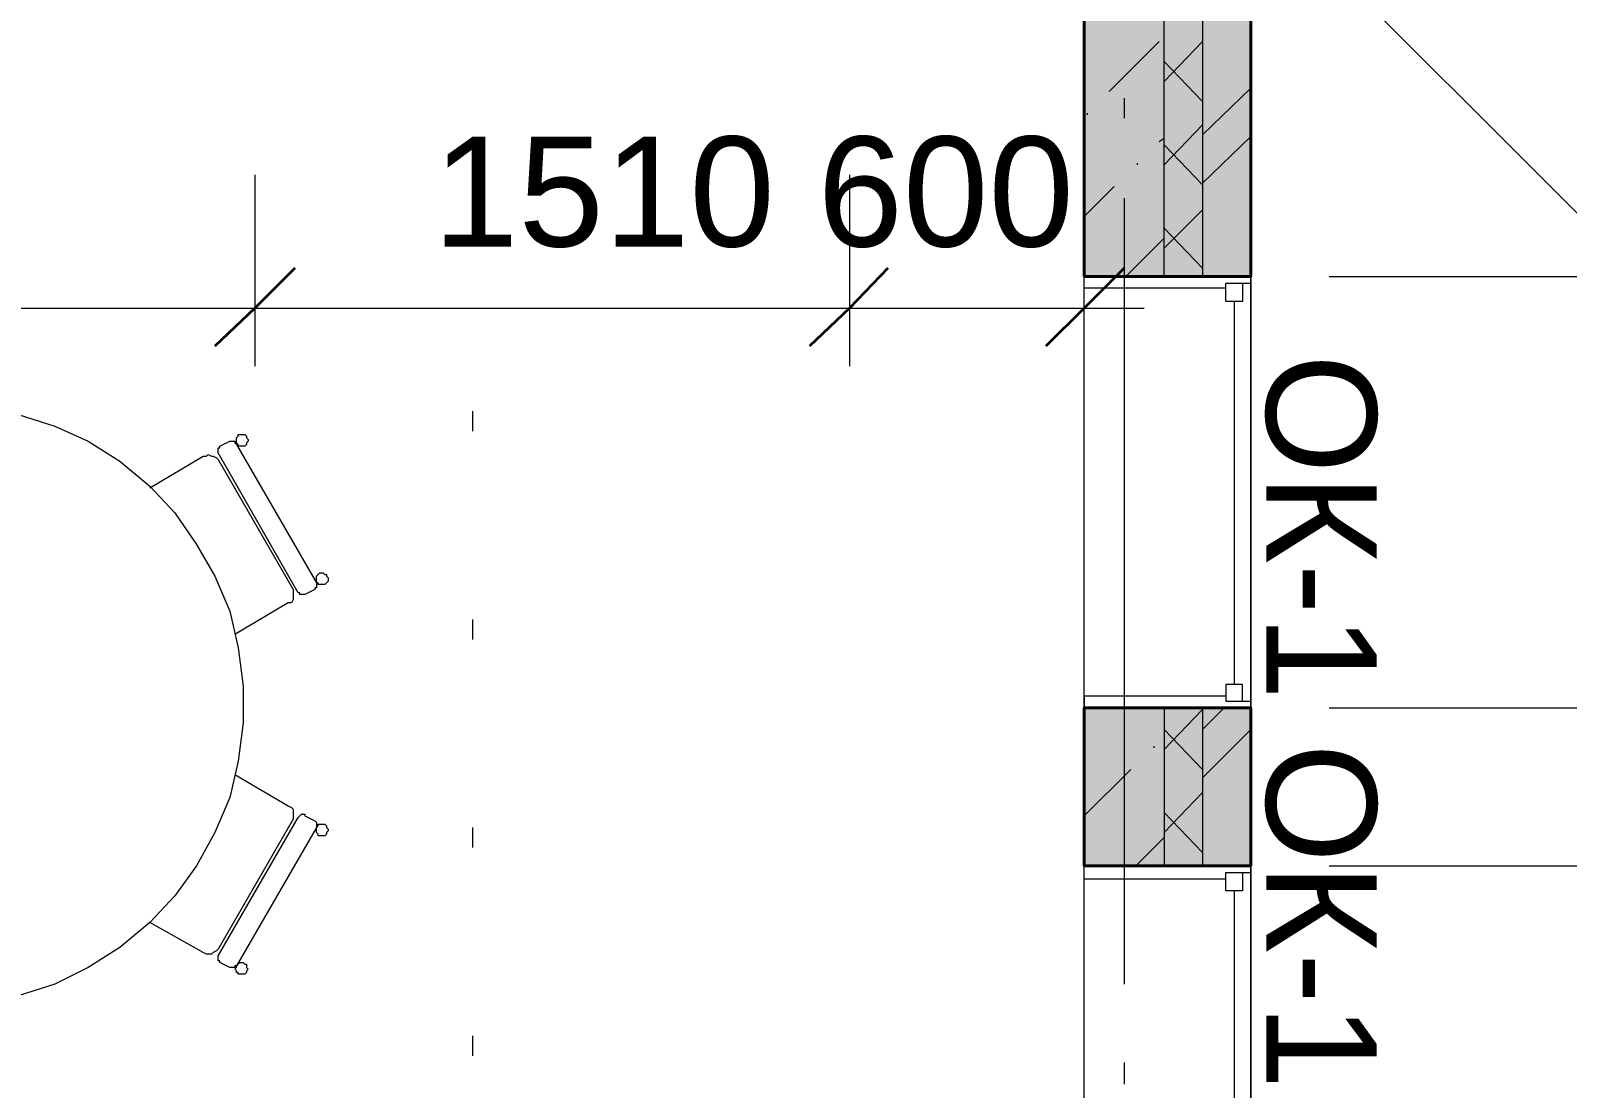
# Model space of a CAD drawing. Header units: millimetres. Extents: x -6983 to 114033, y -5968 to 36007.
# Drawn here: x 23362 to 27265, y 12495 to 15182 of the extents above; entities that cross this region are included whole.
import ezdxf

# ---------------------------------------------------------------- set-up
doc = ezdxf.new("R2010")
doc.units = ezdxf.units.MM
doc.layers.add('PDF _Геометрия', color=7, linetype='Continuous')
doc.layers.add('PDF _Текст', color=7, linetype='Continuous')
doc.layers.add('PDF _Сплошная заливка', color=7, linetype='Continuous', true_color=0xffffff)
doc.styles.add('PDF Arial', font='arial.ttf')

msp = doc.modelspace()

# ---------------------------------------------------------------- hatches: boundary and pattern name
at = {"layer": 'PDF _Сплошная заливка', "transparency": 33554559}
h = msp.add_hatch(color=256, dxfattribs=at)
h.paths.add_polyline_path([(26241.1, 11960), (26038, 11960), (26038, 11261.9), (26241.1, 11261.9)])
h.paths.add_polyline_path([(26038, 14558.1), (26241.1, 14558.1), (26241.1, 15967.1), (26038, 15967.1)])
h.paths.add_polyline_path([(26038, 13060.2), (26241.1, 13060.2), (26241.1, 13462.2), (26038, 13462.2)])
h = msp.add_hatch(color=256, dxfattribs=at)
h.paths.add_polyline_path([(26338.4, 11960), (26241.1, 11960), (26241.1, 11261.9), (26338.4, 11261.9)])
h.paths.add_polyline_path([(26241.1, 14558.1), (26338.4, 14558.1), (26338.4, 15768.2), (26241.1, 15768.2)])
h.paths.add_polyline_path([(26241.1, 13060.2), (26338.4, 13060.2), (26338.4, 13462.2), (26241.1, 13462.2)])
h = msp.add_hatch(color=256, dxfattribs=at)
h.paths.add_polyline_path([(26461.1, 11960), (26338.4, 11960), (26338.4, 11261.9), (26461.1, 11261.9)])
h.paths.add_polyline_path([(26338.4, 14558.1), (26461.1, 14558.1), (26461.1, 15670.9), (26338.4, 15670.9)])
h.paths.add_polyline_path([(26338.4, 13060.2), (26461.1, 13060.2), (26461.1, 13462.2), (26338.4, 13462.2)])

# ---------------------------------------------------------------- linework, layer by layer
at = {"layer": 'PDF _Геометрия', "lineweight": 9}
for points in [[(26275, 6552.4), (26461.1, 6552.4), (26461.1, 11261.9), (26461.1, 15548.2), (29456.9, 15548.2), (29456.9, 15768.2), (30455.5, 15768.2), (30455.5, 14549.6), (27459.7, 14549.6), (27459.7, 5553.8), (27239.7, 5553.8), (27239.7, 1276), (10318.7, 1276), (10318.7, 1056), (1682.6, 1056), (1682.6, 14549.6), (-1317.4, 14549.6), (-1317.4, 30082.8), (11148, 30082.8)], [(26038, 6971.3), (26038, 15768.2), (25496.4, 15768.2)], [(26241.1, 14558.1), (26241.1, 15768.2), (26338.4, 15768.2), (26461.1, 15768.2), (27197.4, 15768.2)], [(27197.4, 15670.9), (26461.1, 15670.9), (26338.4, 15670.9), (26338.4, 14558.1)], [(26101.5, 15027.7), (26228.4, 15154.7)], [(26241.1, 15053.1), (26338.4, 15154.7)], [(26338.4, 15002.4), (26241.1, 15103.9)], [(26338.4, 14917.7), (26461.1, 15036.2)], [(26046.5, 14968.5), (26046.5, 14972.7)], [(26241.1, 14841.6), (26338.4, 14943.1)], [(26338.4, 14795), (26461.1, 14913.5)], [(26228.4, 14900.8), (26241.1, 14909.3)], [(26338.4, 14790.8), (26241.1, 14892.3)], [(26173.4, 14841.6), (26173.4, 14845.8)], [(23930.8, 14816.2), (23930.8, 14477.7), (23930.8, 14329.6)], [(25441.4, 14816.2), (25441.4, 14477.7), (25441.4, 14329.6)], [(26038, 14710.4), (26114.2, 14786.6)], [(24485.1, 14693.5), (24485.1, 14744.2)], [(26241.1, 14630), (26338.4, 14727.3)], [(26338.4, 14579.2), (26241.1, 14680.8)], [(26143.8, 14558.1), (26241.1, 14655.4)], [(26038, 14422.7), (26038, 14477.7), (26038, 14630)], [(26660, 14558.1), (31365.2, 14558.1), (31513.3, 14558.1)], [(18294.7, 14477.7), (19953.4, 14477.7), (23930.8, 14477.7), (25441.4, 14477.7), (26190.3, 14477.7)], [(24485.1, 14164.6), (24485.1, 14215.3)], [(23330, 14206.9), (23423.1, 14177.3), (23507.7, 14139.2), (23588.1, 14088.4), (23664.2, 14024.9), (23727.7, 13957.2), (23782.7, 13876.8), (23829.3, 13796.4), (23867.4, 13707.6), (23888.5, 13614.5), (23901.2, 13517.2), (23901.2, 13424.1), (23888.5, 13326.8), (23867.4, 13233.7), (23829.3, 13144.8), (23782.7, 13060.2), (23727.7, 12984), (23664.2, 12916.3), (23588.1, 12852.9), (23507.7, 12802.1), (23423.1, 12759.8), (23330, 12730.1)], [(23867.4, 14139.2), (23867.4, 14139.2)], [(23884.3, 14143.4), (23884.3, 14143.4)], [(23913.9, 14143.4), (23913.9, 14143.4)], [(23664.2, 14020.7), (23799.7, 14101.1), (23808.1, 14101.1), (23812.3, 14105.3), (23820.8, 14101.1), (23825, 14101.1), (23833.5, 14096.9), (23837.7, 14092.6), (24028.1, 13762.6), (24028.1, 13754.1), (24028.1, 13749.9), (24028.1, 13741.4), (24028.1, 13737.2), (24023.9, 13728.7), (24015.4, 13728.7), (23880, 13648.3)], [(23837.7, 14109.6), (23837.7, 14109.6)], [(24087.4, 13779.5), (24087.4, 13779.5)], [(24091.6, 13800.7), (24091.6, 13800.7)], [(24112.8, 13779.5), (24112.8, 13779.5)], [(24057.8, 13749.9), (24057.8, 13749.9)], [(24485.1, 13635.6), (24485.1, 13686.4)], [(26241.1, 13462.2), (26241.1, 13060.2)], [(26241.1, 13356.4), (26338.4, 13457.9)], [(26338.4, 13407.2), (26393.4, 13462.2)], [(26338.4, 13462.2), (26338.4, 13060.2)], [(26660, 13462.2), (31365.2, 13462.2), (31513.3, 13462.2)], [(26338.4, 13305.6), (26241.1, 13407.2)], [(26338.4, 13284.4), (26461.1, 13407.2)], [(26215.7, 13360.6), (26215.7, 13364.8)], [(23880, 13292.9), (24015.4, 13212.5), (24023.9, 13208.3), (24028.1, 13204.1), (24028.1, 13199.8), (24028.1, 13191.4), (24028.1, 13182.9), (24028.1, 13178.7), (23837.7, 12848.6), (23833.5, 12844.4), (23825, 12840.2), (23820.8, 12835.9), (23812.3, 12835.9), (23808.1, 12835.9), (23799.7, 12840.2), (23664.2, 12916.3)], [(26038, 13187.1), (26156.5, 13305.6)], [(26241.1, 13144.8), (26338.4, 13246.4)], [(26338.4, 13094), (26241.1, 13195.6)], [(24045.1, 13187.1), (24045.1, 13187.1)], [(24083.1, 13174.4), (24083.1, 13174.4)], [(24087.4, 13170.2), (24087.4, 13170.2)], [(24485.1, 13106.7), (24485.1, 13157.5)], [(24087.4, 13149), (24087.4, 13149)], [(24117, 13149), (24117, 13149)], [(26169.2, 13060.2), (26241.1, 13132.1)], [(26660, 13060.2), (31365.2, 13060.2), (31513.3, 13060.2)], [(23837.7, 12827.5), (23837.7, 12827.5)], [(23888.5, 12810.5), (23888.5, 12810.5)], [(23867.4, 12802.1), (23867.4, 12802.1)], [(23909.7, 12789.4), (23909.7, 12789.4)], [(24485.1, 12577.8), (24485.1, 12628.6)]]:
    msp.add_lwpolyline(points, dxfattribs=at)
at = {"layer": 'PDF _Геометрия', "lineweight": 40}
for points in [[(26038, 14558.1), (26461.1, 14558.1), (26461.1, 15548.2), (27197.4, 15548.2), (27197.4, 15967.1), (26461.1, 15967.1), (26241.1, 15967.1), (26241.1, 16567.9), (26038, 16567.9), (26038, 15967.1), (25441.4, 15967.1), (25441.4, 15768.2), (26038, 15768.2)], [(26461.1, 13060.2), (26461.1, 13462.2), (26038, 13462.2), (26038, 13060.2)]]:
    msp.add_lwpolyline(points, close=True, dxfattribs=at)
at = {"layer": 'PDF _Геометрия', "lineweight": 13}
for points in [[(27459.7, 14549.6), (26461.1, 15548.2)], [(26397.7, 14528.5), (26038, 14528.5), (26038, 14558.1)], [(26440, 14541.1), (26440, 14494.6), (26397.7, 14494.6), (26397.7, 14541.1), (26461.1, 14541.1), (26461.1, 14558.1)], [(26418.8, 14494.6), (26418.8, 13521.4)], [(26440, 13479.1), (26440, 13521.4), (26397.7, 13521.4), (26397.7, 13479.1), (26461.1, 13479.1), (26461.1, 13462.2)], [(26397.7, 13491.8), (26038, 13491.8), (26038, 13462.2)], [(26397.7, 13026.3), (26038, 13026.3), (26038, 13060.2)], [(26440, 13043.3), (26440, 12996.7), (26397.7, 12996.7), (26397.7, 13043.3), (26461.1, 13043.3), (26461.1, 13060.2)], [(26418.8, 12996.7), (26418.8, 12023.5)]]:
    msp.add_lwpolyline(points, dxfattribs=at)
at = {"layer": 'PDF _Геометрия', "lineweight": 20}
for points in [[(26139.6, 15010.8), (26139.6, 14960)], [(26139.6, 14756.9), (26139.6, 12759.8)], [(26139.6, 12560.9), (26139.6, 12505.9)]]:
    msp.add_lwpolyline(points, dxfattribs=at)
at = {"layer": 'PDF _Геометрия', "lineweight": 35}
for points in [[(24032.4, 14579.2), (23930.8, 14477.7), (23829.3, 14380.4)], [(25538.7, 14579.2), (25441.4, 14477.7), (25339.8, 14380.4)], [(26139.6, 14579.2), (26038, 14477.7), (25940.7, 14380.4)]]:
    msp.add_lwpolyline(points, dxfattribs=at)
at = {"layer": 'PDF _Геометрия', "lineweight": 18}
for points in [[(26038, 13462.2), (26038, 14558.1), (26461.1, 14558.1), (26461.1, 13462.2)], [(26038, 11960), (26038, 13060.2), (26461.1, 13060.2), (26461.1, 11960)]]:
    msp.add_lwpolyline(points, close=True, dxfattribs=at)
at = {"layer": 'PDF _Геометрия', "lineweight": 9}
for points in [[(24083.1, 13762.6), (24057.8, 13749.9), (24053.5, 13749.9), (24049.3, 13749.9), (24045.1, 13749.9), (24045.1, 13754.1), (24040.8, 13754.1), (23837.7, 14109.6), (23837.7, 14113.8), (23837.7, 14118), (23837.7, 14122.2), (23842, 14122.2), (23842, 14126.5), (23867.4, 14139.2), (23871.6, 14139.2), (23875.8, 14139.2), (23880, 14139.2), (23880, 14134.9), (23884.3, 14130.7), (24087.4, 13779.5), (24087.4, 13775.3), (24087.4, 13771), (24087.4, 13766.8), (24083.1, 13766.8)], [(23905.4, 14126.5), (23901.2, 14126.5), (23897, 14126.5), (23892.7, 14126.5), (23888.5, 14126.5), (23888.5, 14130.7), (23884.3, 14134.9), (23884.3, 14139.2), (23884.3, 14143.4), (23884.3, 14147.6), (23888.5, 14151.9), (23888.5, 14156.1), (23892.7, 14156.1), (23897, 14156.1), (23901.2, 14156.1), (23905.4, 14156.1), (23909.7, 14151.9), (23909.7, 14147.6), (23913.9, 14143.4), (23913.9, 14139.2), (23909.7, 14134.9), (23909.7, 14130.7)], [(24091.6, 13800.7), (24095.8, 13804.9), (24100.1, 13804.9), (24104.3, 13804.9), (24108.5, 13800.7), (24112.8, 13800.7), (24112.8, 13796.4), (24117, 13792.2), (24117, 13788), (24117, 13783.7), (24112.8, 13779.5), (24108.5, 13775.3), (24104.3, 13775.3), (24100.1, 13775.3), (24095.8, 13775.3), (24091.6, 13775.3), (24091.6, 13779.5), (24087.4, 13779.5), (24087.4, 13783.7), (24087.4, 13788), (24087.4, 13792.2), (24087.4, 13796.4)], [(23867.4, 12802.1), (23842, 12814.8), (23842, 12819), (23837.7, 12819), (23837.7, 12823.2), (23837.7, 12827.5), (23837.7, 12831.7), (24040.8, 13182.9), (24045.1, 13187.1), (24049.3, 13191.4), (24053.5, 13191.4), (24057.8, 13191.4), (24057.8, 13187.1), (24083.1, 13174.4), (24087.4, 13170.2), (24087.4, 13166), (24087.4, 13161.7), (24087.4, 13157.5), (23884.3, 12806.3), (23880, 12806.3), (23880, 12802.1), (23875.8, 12802.1), (23871.6, 12802.1)], [(24091.6, 13136.4), (24091.6, 13140.6), (24087.4, 13144.8), (24087.4, 13149), (24087.4, 13153.3), (24087.4, 13157.5), (24091.6, 13161.7), (24091.6, 13166), (24095.8, 13166), (24100.1, 13166), (24104.3, 13166), (24108.5, 13166), (24112.8, 13161.7), (24112.8, 13157.5), (24117, 13153.3), (24117, 13149), (24112.8, 13144.8), (24112.8, 13140.6), (24108.5, 13136.4), (24104.3, 13136.4), (24100.1, 13136.4), (24095.8, 13136.4)], [(23905.4, 12810.5), (23909.7, 12810.5), (23909.7, 12806.3), (23909.7, 12802.1), (23913.9, 12797.8), (23909.7, 12793.6), (23909.7, 12789.4), (23905.4, 12785.2), (23901.2, 12785.2), (23897, 12785.2), (23892.7, 12785.2), (23888.5, 12785.2), (23888.5, 12789.4), (23884.3, 12789.4), (23884.3, 12793.6), (23880, 12797.8), (23884.3, 12802.1), (23884.3, 12806.3), (23888.5, 12810.5), (23892.7, 12814.8), (23897, 12814.8), (23901.2, 12814.8)]]:
    msp.add_lwpolyline(points, close=True, dxfattribs=at)

# ---------------------------------------------------------------- texts
at = {"layer": 'PDF _Текст', "insert": (24383.6, 14630), "char_height": 279.48, "attachment_point": 7, "style": 'PDF Arial'}
msp.add_mtext('1510 600', dxfattribs=at)
at = {"layer": 'PDF _Текст', "insert": (26496.5, 14361.3), "char_height": 280.18, "attachment_point": 7, "rotation": 270, "style": 'PDF Arial'}
msp.add_mtext('ОК-1 ОК-1', dxfattribs=at)

doc.saveas('drawing.dxf')
